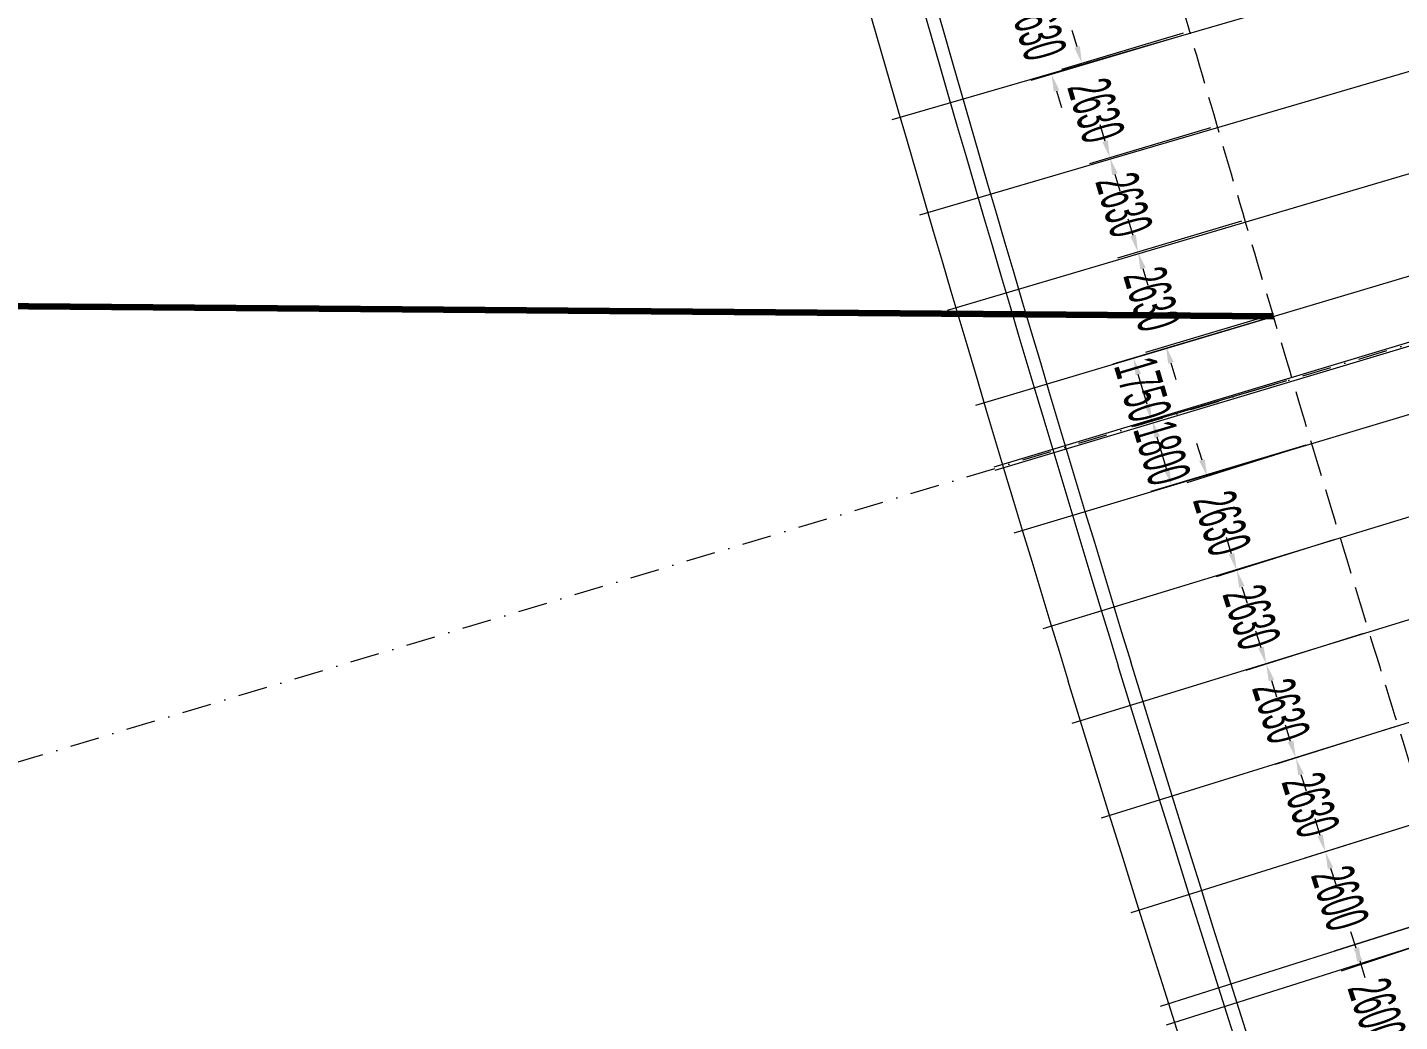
# Model space of a CAD drawing. Header units: millimetres. Extents: x 27228149 to 29012050, y 40856015 to 42918728.
# Drawn here: x 27350598 to 27387293, y 42450889 to 42477464 of the extents above; entities that cross this region are included whole.
import ezdxf

# ---------------------------------------------------------------- set-up
doc = ezdxf.new("R2010")
doc.units = ezdxf.units.MM
doc.header["$LTSCALE"] = 0.05
doc.linetypes.add('DGN Style 3', pattern=[27349.722329, 19535.51595, -7814.20638])
doc.linetypes.add('DGN Style 4', pattern=[31276.361035, 15628.41276, -7814.20638, 19.535516, -7814.20638])
doc.layers.get('Defpoints').update_dxf_attribs({"lineweight": 0})
for name, color, linetype, lineweight in [('InnerEdge_NB', 7, 'Continuous', 0), ('InnerEdge_SB', 7, 'Continuous', 0), ('OuterEdge_NB', 7, 'Continuous', 0), ('PlacementCurve_NB', 1, 'DGN Style 3', 0), ('PlacementCurve_SB', 1, 'DGN Style 3', 0), ('S-_ANOT----_A-', 7, 'Continuous', 0), ('S-_DET----_E-', 1, 'Continuous', 0), ('S-_GRIDLINE_E- Adjusted', 6, 'DGN Style 4', 0), ('S-_SEG-----_E-NB', 3, 'Continuous', 13), ('S-_WALLLBW-_E-', 40, 'Continuous', 13)]:
    doc.layers.add(name, color=color, linetype=linetype, lineweight=lineweight)
doc.styles.add('StyleWORKING', font='WORKING.shx')
doc.dimstyles.new('dim300', dxfattribs={"dimtxt": 750, "dimasz": 750, "dimexe": 375, "dimexo": 375, "dimgap": 375, "dimtad": 1, "dimdec": 0, "dimzin": 11, "dimdsep": 46, "dimtxsty": 'StyleWORKING', "dimsah": 1, "dimcen": 0.09, "dimclrd": 7, "dimclre": 7, "dimadec": 4, "dimazin": 3, "dimtfac": 1, "dimtdec": 0, "dimtmove": 0, "dimatfit": 3, "dimfxl": 1, "dimtolj": 1, "dimtzin": 0, "dimlwd": 0, "dimlwe": 0, "dimarcsym": 0})

# ---------------------------------------------------------------- blocks, each defined once
blk = doc.blocks.new('*D27')
at = {"layer": 'Defpoints', "color": 0, "linetype": 'Continuous', "transparency": 16777216}
for p in [(27384382, 42468052), (27380681, 42466952), (27384902, 42466328)]:
    blk.add_point(p, dxfattribs=at)
at = {"layer": 'S-_ANOT----_A-', "linetype": 'Continuous', "transparency": 16777216}
for p, q in [((27384272, 42468019), (27380130, 42466789)), ((27384791, 42466296), (27380643, 42465063))]:
    blk.add_line(p, q, dxfattribs=at)
at = {"layer": 'S-_ANOT----_A-', "color": 7, "linetype": 'Continuous', "lineweight": 0, "transparency": 16777216}
blk.add_line((27381063, 42465668), (27380812, 42466511), dxfattribs=at)
at = {"layer": 'S-_ANOT----_A-', "color": 7, "linetype": 'Continuous', "transparency": 16777216}
for points in [[(27380886, 42466533), (27380739, 42466490), (27380681, 42466952)], [(27381136, 42465690), (27380989, 42465646), (27381194, 42465227)]]:
    blk.add_solid(points, dxfattribs=at)
at = {"layer": 'S-_ANOT----_A-', "color": 0, "linetype": 'Continuous', "transparency": 16777216, "insert": (27380939, 42466090), "char_height": 1150, "attachment_point": 5, "rotation": 286.5463, "style": 'StyleWORKING'}
blk.add_mtext('\\A1;{\\W0.47826;\\C0;1800}', dxfattribs=at)
blk = doc.blocks.new('*D28')
at = {"layer": 'Defpoints', "color": 0, "linetype": 'Continuous', "transparency": 16777216}
for p in [(27383880, 42469728), (27380176, 42468628), (27384382, 42468052)]:
    blk.add_point(p, dxfattribs=at)
at = {"layer": 'S-_ANOT----_A-', "linetype": 'Continuous', "transparency": 16777216}
for p, q in [((27383770, 42469696), (27379625, 42468464)), ((27384272, 42468019), (27380123, 42466787))]:
    blk.add_line(p, q, dxfattribs=at)
at = {"layer": 'S-_ANOT----_A-', "color": 7, "linetype": 'Continuous', "lineweight": 0, "transparency": 16777216}
blk.add_line((27380543, 42467391), (27380307, 42468187), dxfattribs=at)
at = {"layer": 'S-_ANOT----_A-', "color": 7, "linetype": 'Continuous', "transparency": 16777216}
for points in [[(27380380, 42468209), (27380233, 42468165), (27380176, 42468628)], [(27380617, 42467413), (27380470, 42467369), (27380674, 42466950)]]:
    blk.add_solid(points, dxfattribs=at)
at = {"layer": 'S-_ANOT----_A-', "color": 0, "linetype": 'Continuous', "transparency": 16777216, "insert": (27380426, 42467789), "char_height": 1150, "attachment_point": 5, "rotation": 286.5463, "style": 'StyleWORKING'}
blk.add_mtext('\\A1;{\\W0.47826;\\C0;1750}', dxfattribs=at)
blk = doc.blocks.new('*D650')
at = {"layer": 'Defpoints', "color": 0, "linetype": 'Continuous', "transparency": 16777216}
for p in [(27380901, 42479819), (27377238, 42478730), (27381630, 42477291)]:
    blk.add_point(p, dxfattribs=at)
at = {"layer": 'S-_ANOT----_A-', "linetype": 'Continuous', "transparency": 16777216}
for p, q in [((27380791, 42479786), (27376687, 42478567)), ((27381520, 42477259), (27377436, 42476045))]:
    blk.add_line(p, q, dxfattribs=at)
at = {"layer": 'S-_ANOT----_A-', "color": 7, "linetype": 'Continuous', "lineweight": 0, "transparency": 16777216}
for p, q in [((27377107, 42479171), (27376976, 42479612)), ((27378118, 42475768), (27378249, 42475327))]:
    blk.add_line(p, q, dxfattribs=at)
at = {"layer": 'S-_ANOT----_A-', "color": 7, "linetype": 'Continuous', "transparency": 16777216}
for points in [[(27377181, 42479193), (27377034, 42479149), (27377238, 42478730)], [(27378192, 42475790), (27378045, 42475746), (27377987, 42476209)]]:
    blk.add_solid(points, dxfattribs=at)
at = {"layer": 'S-_ANOT----_A-', "color": 0, "linetype": 'Continuous', "transparency": 16777216, "insert": (27377621, 42477446), "char_height": 1150, "attachment_point": 5, "rotation": 286.5463, "style": 'StyleWORKING'}
blk.add_mtext('\\A1;{\\W0.47826;\\C0;2630}', dxfattribs=at)
blk = doc.blocks.new('*D651')
at = {"layer": 'Defpoints', "color": 0, "linetype": 'Continuous', "transparency": 16777216}
for p in [(27381616, 42477339), (27382352, 42474814), (27379549, 42473981)]:
    blk.add_point(p, dxfattribs=at)
at = {"layer": 'S-_ANOT----_A-', "linetype": 'Continuous', "transparency": 16777216}
for p, q in [((27381506, 42477307), (27378249, 42476339)), ((27382241, 42474781), (27378998, 42473818))]:
    blk.add_line(p, q, dxfattribs=at)
at = {"layer": 'S-_ANOT----_A-', "color": 7, "linetype": 'Continuous', "lineweight": 0, "transparency": 16777216}
for p, q in [((27378669, 42476944), (27378538, 42477385)), ((27379680, 42473541), (27379811, 42473100))]:
    blk.add_line(p, q, dxfattribs=at)
at = {"layer": 'S-_ANOT----_A-', "color": 7, "linetype": 'Continuous', "transparency": 16777216}
for points in [[(27378742, 42476966), (27378595, 42476922), (27378800, 42476503)], [(27379753, 42473562), (27379606, 42473519), (27379549, 42473981)]]:
    blk.add_solid(points, dxfattribs=at)
at = {"layer": 'S-_ANOT----_A-', "color": 0, "linetype": 'Continuous', "transparency": 16777216, "insert": (27379176, 42475243), "char_height": 1150, "attachment_point": 5, "rotation": 286.5463, "style": 'StyleWORKING'}
blk.add_mtext('\\A1;{\\W0.47826;\\C0;2630}', dxfattribs=at)
blk = doc.blocks.new('*D652')
at = {"layer": 'Defpoints', "color": 0, "linetype": 'Continuous', "transparency": 16777216}
for p in [(27382352, 42474814), (27383179, 42472316), (27380298, 42471460)]:
    blk.add_point(p, dxfattribs=at)
at = {"layer": 'S-_ANOT----_A-', "linetype": 'Continuous', "transparency": 16777216}
for p, q in [((27382241, 42474781), (27378998, 42473818)), ((27383069, 42472283), (27379747, 42471296))]:
    blk.add_line(p, q, dxfattribs=at)
at = {"layer": 'S-_ANOT----_A-', "color": 7, "linetype": 'Continuous', "lineweight": 0, "transparency": 16777216}
for p, q in [((27379418, 42474422), (27379287, 42474863)), ((27380429, 42471019), (27380560, 42470578))]:
    blk.add_line(p, q, dxfattribs=at)
at = {"layer": 'S-_ANOT----_A-', "color": 7, "linetype": 'Continuous', "transparency": 16777216}
for points in [[(27379491, 42474444), (27379344, 42474401), (27379549, 42473981)], [(27380503, 42471041), (27380356, 42470997), (27380298, 42471460)]]:
    blk.add_solid(points, dxfattribs=at)
at = {"layer": 'S-_ANOT----_A-', "color": 0, "linetype": 'Continuous', "transparency": 16777216, "insert": (27379925, 42472721), "char_height": 1150, "attachment_point": 5, "rotation": 286.5463, "style": 'StyleWORKING'}
blk.add_mtext('\\A1;{\\W0.47826;\\C0;2630}', dxfattribs=at)
blk = doc.blocks.new('*D653')
at = {"layer": 'Defpoints', "color": 0, "linetype": 'Continuous', "transparency": 16777216}
for p in [(27384878, 42466321), (27385642, 42463804), (27382938, 42462953)]:
    blk.add_point(p, dxfattribs=at)
at = {"layer": 'S-_ANOT----_A-', "linetype": 'Continuous', "transparency": 16777216}
for p, q in [((27384768, 42466287), (27381600, 42465289)), ((27385532, 42463770), (27382390, 42462780))]:
    blk.add_line(p, q, dxfattribs=at)
at = {"layer": 'S-_ANOT----_A-', "color": 7, "linetype": 'Continuous', "lineweight": 0, "transparency": 16777216}
for p, q in [((27382010, 42465900), (27381872, 42466339)), ((27383077, 42462514), (27383215, 42462075))]:
    blk.add_line(p, q, dxfattribs=at)
at = {"layer": 'S-_ANOT----_A-', "color": 7, "linetype": 'Continuous', "transparency": 16777216}
for points in [[(27382083, 42465923), (27381937, 42465877), (27382148, 42465462)], [(27383150, 42462537), (27383003, 42462491), (27382938, 42462953)]]:
    blk.add_solid(points, dxfattribs=at)
at = {"layer": 'S-_ANOT----_A-', "color": 0, "linetype": 'Continuous', "transparency": 16777216, "insert": (27382545, 42464208), "char_height": 1150, "attachment_point": 5, "rotation": 287.481, "style": 'StyleWORKING'}
blk.add_mtext('\\A1;{\\W0.47826;\\C0;2630}', dxfattribs=at)
blk = doc.blocks.new('*D654')
at = {"layer": 'Defpoints', "color": 0, "linetype": 'Continuous', "transparency": 16777216}
for p in [(27385642, 42463804), (27386437, 42461297), (27383729, 42460444)]:
    blk.add_point(p, dxfattribs=at)
at = {"layer": 'S-_ANOT----_A-', "linetype": 'Continuous', "transparency": 16777216}
for p, q in [((27385532, 42463770), (27382390, 42462780)), ((27386327, 42461262), (27383180, 42460271))]:
    blk.add_line(p, q, dxfattribs=at)
at = {"layer": 'S-_ANOT----_A-', "color": 7, "linetype": 'Continuous', "lineweight": 0, "transparency": 16777216}
for p, q in [((27382800, 42463392), (27382662, 42463830)), ((27383867, 42460005), (27384005, 42459567))]:
    blk.add_line(p, q, dxfattribs=at)
at = {"layer": 'S-_ANOT----_A-', "color": 7, "linetype": 'Continuous', "transparency": 16777216}
for points in [[(27382873, 42463415), (27382727, 42463369), (27382938, 42462953)], [(27383940, 42460028), (27383794, 42459982), (27383729, 42460444)]]:
    blk.add_solid(points, dxfattribs=at)
at = {"layer": 'S-_ANOT----_A-', "color": 0, "linetype": 'Continuous', "transparency": 16777216, "insert": (27383335, 42461699), "char_height": 1150, "attachment_point": 5, "rotation": 287.481, "style": 'StyleWORKING'}
blk.add_mtext('\\A1;{\\W0.47826;\\C0;2630}', dxfattribs=at)
blk = doc.blocks.new('*D655')
at = {"layer": 'Defpoints', "color": 0, "linetype": 'Continuous', "transparency": 16777216}
for p in [(27386437, 42461297), (27387276, 42458804), (27384519, 42457935)]:
    blk.add_point(p, dxfattribs=at)
at = {"layer": 'S-_ANOT----_A-', "color": 7, "linetype": 'Continuous', "lineweight": 0, "transparency": 16777216}
for p, q in [((27383590, 42460883), (27383452, 42461322)), ((27384657, 42457496), (27384795, 42457058))]:
    blk.add_line(p, q, dxfattribs=at)
at = {"layer": 'S-_ANOT----_A-', "linetype": 'Continuous', "transparency": 16777216}
for p, q in [((27386327, 42461262), (27383180, 42460271)), ((27387166, 42458769), (27383970, 42457762))]:
    blk.add_line(p, q, dxfattribs=at)
at = {"layer": 'S-_ANOT----_A-', "color": 7, "linetype": 'Continuous', "transparency": 16777216}
for points in [[(27383663, 42460906), (27383517, 42460860), (27383729, 42460444)], [(27384730, 42457519), (27384584, 42457473), (27384519, 42457935)]]:
    blk.add_solid(points, dxfattribs=at)
at = {"layer": 'S-_ANOT----_A-', "color": 0, "linetype": 'Continuous', "transparency": 16777216, "insert": (27384125, 42459190), "char_height": 1150, "attachment_point": 5, "rotation": 287.481, "style": 'StyleWORKING'}
blk.add_mtext('\\A1;{\\W0.47826;\\C0;2630}', dxfattribs=at)
blk = doc.blocks.new('*D656')
at = {"layer": 'Defpoints', "color": 0, "linetype": 'Continuous', "transparency": 16777216}
for p in [(27387276, 42458804), (27388060, 42456293), (27385309, 42455427)]:
    blk.add_point(p, dxfattribs=at)
at = {"layer": 'S-_ANOT----_A-', "linetype": 'Continuous', "transparency": 16777216}
for p, q in [((27387166, 42458769), (27383970, 42457762)), ((27387950, 42456258), (27384760, 42455254))]:
    blk.add_line(p, q, dxfattribs=at)
at = {"layer": 'S-_ANOT----_A-', "color": 7, "linetype": 'Continuous', "lineweight": 0, "transparency": 16777216}
for p, q in [((27384380, 42458374), (27384242, 42458813)), ((27385447, 42454988), (27385585, 42454549))]:
    blk.add_line(p, q, dxfattribs=at)
at = {"layer": 'S-_ANOT----_A-', "color": 7, "linetype": 'Continuous', "transparency": 16777216}
for points in [[(27384454, 42458397), (27384307, 42458351), (27384519, 42457935)], [(27385520, 42455011), (27385374, 42454965), (27385309, 42455427)]]:
    blk.add_solid(points, dxfattribs=at)
at = {"layer": 'S-_ANOT----_A-', "color": 0, "linetype": 'Continuous', "transparency": 16777216, "insert": (27384915, 42456681), "char_height": 1150, "attachment_point": 5, "rotation": 287.481, "style": 'StyleWORKING'}
blk.add_mtext('\\A1;{\\W0.47826;\\C0;2630}', dxfattribs=at)
blk = doc.blocks.new('*D657')
at = {"layer": 'Defpoints', "color": 0, "linetype": 'Continuous', "transparency": 16777216}
for p in [(27388999, 42453314), (27389787, 42450836), (27387093, 42449948)]:
    blk.add_point(p, dxfattribs=at)
at = {"layer": 'S-_ANOT----_A-', "linetype": 'Continuous', "transparency": 16777216}
for p, q in [((27388889, 42453278), (27385733, 42452237)), ((27389678, 42450800), (27386546, 42449768))]:
    blk.add_line(p, q, dxfattribs=at)
at = {"layer": 'S-_ANOT----_A-', "color": 7, "linetype": 'Continuous', "lineweight": 0, "transparency": 16777216}
for p, q in [((27386135, 42452854), (27385991, 42453291)), ((27387237, 42449511), (27387381, 42449074))]:
    blk.add_line(p, q, dxfattribs=at)
at = {"layer": 'S-_ANOT----_A-', "color": 7, "linetype": 'Continuous', "transparency": 16777216}
for points in [[(27386208, 42452878), (27386062, 42452830), (27386279, 42452417)], [(27387309, 42449535), (27387164, 42449487), (27387093, 42449948)]]:
    blk.add_solid(points, dxfattribs=at)
at = {"layer": 'S-_ANOT----_A-', "color": 0, "linetype": 'Continuous', "transparency": 16777216, "insert": (27386687, 42451183), "char_height": 1150, "attachment_point": 5, "rotation": 288.2422, "style": 'StyleWORKING'}
blk.add_mtext('\\A1;{\\W0.47826;\\C0;2600}', dxfattribs=at)
blk = doc.blocks.new('*D1183')
at = {"layer": 'Defpoints', "color": 0, "linetype": 'Continuous', "transparency": 16777216}
for p in [(27383179, 42472316), (27383928, 42469795), (27381047, 42468939)]:
    blk.add_point(p, dxfattribs=at)
at = {"layer": 'S-_ANOT----_A-', "color": 7, "linetype": 'Continuous', "lineweight": 0, "transparency": 16777216}
for p, q in [((27380167, 42471901), (27380036, 42472342)), ((27381178, 42468498), (27381309, 42468057))]:
    blk.add_line(p, q, dxfattribs=at)
at = {"layer": 'S-_ANOT----_A-', "linetype": 'Continuous', "transparency": 16777216}
for p, q in [((27383069, 42472283), (27379747, 42471296)), ((27383818, 42469762), (27380496, 42468775))]:
    blk.add_line(p, q, dxfattribs=at)
at = {"layer": 'S-_ANOT----_A-', "color": 7, "linetype": 'Continuous', "transparency": 16777216}
for points in [[(27380241, 42471923), (27380094, 42471879), (27380298, 42471460)], [(27381252, 42468520), (27381105, 42468476), (27381047, 42468939)]]:
    blk.add_solid(points, dxfattribs=at)
at = {"layer": 'S-_ANOT----_A-', "color": 0, "linetype": 'Continuous', "transparency": 16777216, "insert": (27380674, 42470200), "char_height": 1150, "attachment_point": 5, "rotation": 286.5463, "style": 'StyleWORKING'}
blk.add_mtext('\\A1;{\\W0.47826;\\C0;2630}', dxfattribs=at)
blk = doc.blocks.new('*D1184')
at = {"layer": 'Defpoints', "color": 0, "linetype": 'Continuous', "transparency": 16777216}
for p in [(27388060, 42456293), (27388841, 42453813), (27386090, 42452947)]:
    blk.add_point(p, dxfattribs=at)
at = {"layer": 'S-_ANOT----_A-', "linetype": 'Continuous', "transparency": 16777216}
for p, q in [((27387950, 42456258), (27384760, 42455254)), ((27388731, 42453779), (27385541, 42452774))]:
    blk.add_line(p, q, dxfattribs=at)
at = {"layer": 'S-_ANOT----_A-', "color": 7, "linetype": 'Continuous', "lineweight": 0, "transparency": 16777216}
for p, q in [((27385170, 42455865), (27385032, 42456304)), ((27386228, 42452508), (27386366, 42452069))]:
    blk.add_line(p, q, dxfattribs=at)
at = {"layer": 'S-_ANOT----_A-', "color": 7, "linetype": 'Continuous', "transparency": 16777216}
for points in [[(27385244, 42455888), (27385097, 42455842), (27385309, 42455427)], [(27386301, 42452531), (27386155, 42452485), (27386090, 42452947)]]:
    blk.add_solid(points, dxfattribs=at)
at = {"layer": 'S-_ANOT----_A-', "color": 0, "linetype": 'Continuous', "transparency": 16777216, "insert": (27385700, 42454187), "char_height": 1150, "attachment_point": 5, "rotation": 287.481, "style": 'StyleWORKING'}
blk.add_mtext('\\A1;{\\W0.47826;\\C0;2600}', dxfattribs=at)

msp = doc.modelspace()

# ---------------------------------------------------------------- linework, layer by layer
at = {"layer": 'InnerEdge_NB'}
msp.add_lwpolyline([(27283724.5, 42878514.7, -0.0568157), (27345588.8, 42682480.7), (27368075.3, 42566916.3, 0.0263705), (27393633.3, 42464653, 0.0426618), (27458420.2, 42303807.1, 0.1075608), (27699785.7, 42006839.6, 0.026969), (27783127.3, 41947329.2), (27839783.5, 41911319.6)], format="xyb", dxfattribs=at)
at = {"layer": 'InnerEdge_SB', "extrusion": (0, 0, -1)}
msp.add_lwpolyline([(-27784629.2, 41949692.3, 0.026969), (-27701533.2, 42009027.3, 0.1075608), (-27460918.9, 42305070.6, 0.0691101), (-27370363.7, 42569291.8)], format="xyb", dxfattribs=at)
at = {"layer": 'OuterEdge_NB'}
msp.add_arc((28349665.8, 42757913.9), 1014150, 191.011006, 197.053282, dxfattribs=at)
at = {"layer": 'OuterEdge_NB', "extrusion": (0, 0, -1)}
msp.add_arc((-28366874.4, 42763192.6), 1032150, 334.1501386, 342.946718, dxfattribs=at)
at = {"layer": 'PlacementCurve_NB'}
msp.add_lwpolyline([(27288809.3, 42846343.4, -0.0480477), (27337834.2, 42680971.8), (27359958.8, 42567267.3, 0.0690894), (27451045.4, 42301107.2, 0.1079959), (27694979, 42000696.1, 0.0193193), (27725549.4, 41977271, 0.0146476), (27778701.6, 41940923.9), (27835716.4, 41904662.4)], format="xyb", dxfattribs=at)
at = {"layer": 'PlacementCurve_SB'}
msp.add_lwpolyline([(27305541.4, 42854039, -0.0482858), (27355899.2, 42684467.3), (27377998.9, 42570890.3, 0.0688708), (27467496.8, 42309348.2, 0.1110949), (27715510, 42007942.3, 0.028125), (27802629.8, 41947720.4), (27845874.9, 41921290)], format="xyb", dxfattribs=at)
at = {"layer": 'S-_GRIDLINE_E- Adjusted'}
msp.add_line((27338282.5, 42454202), (27414541.8, 42477112.8), dxfattribs=at)
at = {"layer": 'S-_SEG-----_E-NB'}
for p, q in [((27389543.6, 42479587.8), (27373716.5, 42474995)), ((27390273.3, 42477082.8), (27374458, 42472449.5)), ((27375206.2, 42469905.9), (27391009.5, 42474579.7)), ((27375961, 42467364.2), (27391752.3, 42472078.6)), ((27376452.4, 42465722.4), (27392235.9, 42470462.9)), ((27376481.2, 42465626.6), (27392264.6, 42470367.1)), ((27376986.2, 42463950.4), (27392769.3, 42468692.1)), ((27377760.7, 42461399.6), (27393523.3, 42466209)), ((27378537.7, 42458864.7), (27394335.7, 42463729.2)), ((27379321.2, 42456331.8), (27395106.7, 42461236.8)), ((27380111.2, 42453800.8), (27395884, 42458746.3)), ((27380898.5, 42451300.8), (27396658.8, 42456286.2)), ((27381057.8, 42450797.6), (27396815.6, 42455791))]:
    msp.add_line(p, q, dxfattribs=at)
at = {"layer": 'S-_WALLLBW-_E-'}
for radius in [1014500, 1015900]:
    msp.add_arc((28349665.8, 42757913.9), radius, 191.011006, 197.053282, dxfattribs=at)
at = {"layer": 'S-_WALLLBW-_E-', "extrusion": (0, 0, -1)}
for radius in [1032500, 1033900]:
    msp.add_arc((-28366874.4, 42763192.6), radius, 334.1501386, 342.946718, dxfattribs=at)

# ---------------------------------------------------------------- dimensions: what is measured, and where the dimension line sits
at = {"layer": 'S-_ANOT----_A-', "linetype": 'Continuous'}
for base, p1, p2, angle, override, picture, middle, turn in [((27377238, 42478730.3), (27381630, 42477291.4), (27380901, 42479818.5), 106.54628, {"dimscale": 1000, "dimtxt": 1.15, "dimasz": 0.46, "dimexe": 0.575, "dimexo": 0.115, "dimgap": 0.2875, "dimtad": 1, "dimtih": 0, "dimtoh": 0, "dimlfac": 1, "dimsah": 1, "dimcen": 0, "dimse1": 0, "dimse2": 0, "dimclre": 256, "dimclrt": 0, "dimtol": 0, "dimtfac": 1, "dimtofl": 0, "dimtmove": 2, "dimatfit": 3, "dimfrac": 0, "dimtolj": 1, "dimlwe": 65535}, '*D650', (27377621, 42477446.1), 286.54628), ((27379549, 42473981.5), (27381616.1, 42477339.4), (27382351.6, 42474814.1), 106.54628, {"dimscale": 1000, "dimtxt": 1.15, "dimasz": 0.46, "dimexe": 0.575, "dimexo": 0.115, "dimgap": 0.2875, "dimtad": 1, "dimjust": 0, "dimtih": 0, "dimtoh": 0, "dimlfac": 1, "dimsah": 1, "dimcen": 0, "dimse1": 0, "dimse2": 0, "dimclre": 256, "dimclrt": 0, "dimtol": 0, "dimtfac": 1, "dimtofl": 0, "dimtmove": 2, "dimatfit": 3, "dimfrac": 0, "dimtolj": 1, "dimlwe": 65535}, '*D651', (27379175.8, 42475242.5), 286.54628), ((27380298.1, 42471460.1), (27382351.6, 42474814.1), (27383179.1, 42472316), 106.54628, {"dimscale": 1000, "dimtxt": 1.15, "dimasz": 0.46, "dimexe": 0.575, "dimexo": 0.115, "dimgap": 0.2875, "dimtad": 1, "dimjust": 0, "dimtih": 0, "dimtoh": 0, "dimlfac": 1, "dimsah": 1, "dimcen": 0, "dimse1": 0, "dimse2": 0, "dimclre": 256, "dimclrt": 0, "dimtol": 0, "dimtfac": 1, "dimtofl": 0, "dimtmove": 2, "dimatfit": 3, "dimfrac": 0, "dimtolj": 1, "dimlwe": 65535}, '*D652', (27379924.8, 42472721.2), 286.54628), ((27381047.1, 42468939), (27383179.1, 42472316), (27383928.1, 42469794.9), 106.54628, {"dimscale": 1000, "dimtxt": 1.15, "dimasz": 0.46, "dimexe": 0.575, "dimexo": 0.115, "dimgap": 0.2875, "dimtad": 1, "dimjust": 0, "dimtih": 0, "dimtoh": 0, "dimlfac": 1, "dimsah": 1, "dimcen": 0, "dimse1": 0, "dimse2": 0, "dimclre": 256, "dimclrt": 0, "dimtol": 0, "dimtfac": 1, "dimtofl": 0, "dimtmove": 2, "dimatfit": 3, "dimfrac": 0, "dimtolj": 1, "dimlwe": 65535}, '*D1183', (27380673.9, 42470199.9), 286.54628), ((27380176, 42468627.9), (27384382.2, 42468051.8), (27383880.1, 42469728.4), 106.54628, {"dimscale": 1000, "dimtxt": 1.15, "dimasz": 0.46, "dimexe": 0.575, "dimexo": 0.115, "dimgap": 0.2875, "dimtad": 1, "dimtih": 0, "dimtoh": 0, "dimlfac": 1, "dimsah": 1, "dimcen": 0, "dimse1": 0, "dimse2": 0, "dimclre": 256, "dimclrt": 0, "dimtol": 0, "dimtfac": 1, "dimtofl": 0, "dimtmove": 2, "dimatfit": 3, "dimfrac": 0, "dimtolj": 1, "dimlwe": 65535}, '*D28', (27380426.5, 42467789.5), 286.54628), ((27380681.1, 42466952.3), (27384901.5, 42466328.4), (27384382.2, 42468051.8), 106.54628, {"dimscale": 1000, "dimtxt": 1.15, "dimasz": 0.46, "dimexe": 0.575, "dimexo": 0.115, "dimgap": 0.2875, "dimtad": 1, "dimtih": 0, "dimtoh": 0, "dimlfac": 1, "dimsah": 1, "dimcen": 0, "dimse1": 0, "dimse2": 0, "dimclre": 256, "dimclrt": 0, "dimtol": 0, "dimtfac": 1, "dimtofl": 0, "dimtmove": 2, "dimatfit": 3, "dimfrac": 0, "dimtolj": 1, "dimlwe": 65535}, '*D27', (27380938.8, 42466090), 286.54628), ((27382938.4, 42462952.9), (27384877.7, 42466321.2), (27385642, 42463804.3), 107.48101, {"dimscale": 1000, "dimtxt": 1.15, "dimasz": 0.46, "dimexe": 0.575, "dimexo": 0.115, "dimgap": 0.2875, "dimtad": 1, "dimjust": 0, "dimtih": 0, "dimtoh": 0, "dimlfac": 1, "dimsah": 1, "dimcen": 0, "dimse1": 0, "dimse2": 0, "dimclre": 256, "dimclrt": 0, "dimtol": 0, "dimtfac": 1, "dimtofl": 0, "dimtmove": 2, "dimatfit": 3, "dimfrac": 0, "dimtolj": 1, "dimlwe": 65535}, '*D653', (27382544.7, 42464207.7), 287.48101), ((27383728.5, 42460444.1), (27385642, 42463804.3), (27386436.7, 42461297), 107.48101, {"dimscale": 1000, "dimtxt": 1.15, "dimasz": 0.46, "dimexe": 0.575, "dimexo": 0.115, "dimgap": 0.2875, "dimtad": 1, "dimjust": 0, "dimtih": 0, "dimtoh": 0, "dimlfac": 1, "dimsah": 1, "dimcen": 0, "dimse1": 0, "dimse2": 0, "dimclre": 256, "dimclrt": 0, "dimtol": 0, "dimtfac": 1, "dimtofl": 0, "dimtmove": 2, "dimatfit": 3, "dimfrac": 0, "dimtolj": 1, "dimlwe": 65535}, '*D654', (27383334.8, 42461698.9), 287.48101), ((27384518.6, 42457935.2), (27386436.7, 42461297), (27387276, 42458803.5), 107.48101, {"dimscale": 1000, "dimtxt": 1.15, "dimasz": 0.46, "dimexe": 0.575, "dimexo": 0.115, "dimgap": 0.2875, "dimtad": 1, "dimjust": 0, "dimtih": 0, "dimtoh": 0, "dimlfac": 1, "dimsah": 1, "dimcen": 0, "dimse1": 0, "dimse2": 0, "dimclre": 256, "dimclrt": 0, "dimtol": 0, "dimtfac": 1, "dimtofl": 0, "dimtmove": 2, "dimatfit": 3, "dimfrac": 0, "dimtolj": 1, "dimlwe": 65535}, '*D655', (27384124.9, 42459190), 287.48101), ((27385308.7, 42455426.6), (27387276, 42458803.5), (27388059.6, 42456293), 107.48101, {"dimscale": 1000, "dimtxt": 1.15, "dimasz": 0.46, "dimexe": 0.575, "dimexo": 0.115, "dimgap": 0.2875, "dimtad": 1, "dimjust": 0, "dimtih": 0, "dimtoh": 0, "dimlfac": 1, "dimsah": 1, "dimcen": 0, "dimse1": 0, "dimse2": 0, "dimclre": 256, "dimclrt": 0, "dimtol": 0, "dimtfac": 1, "dimtofl": 0, "dimtmove": 2, "dimatfit": 3, "dimfrac": 0, "dimtolj": 1, "dimlwe": 65535}, '*D656', (27384915, 42456681.3), 287.48101), ((27386089.7, 42452946.7), (27388059.6, 42456293), (27388840.6, 42453813.1), 107.48101, {"dimscale": 1000, "dimtxt": 1.15, "dimasz": 0.46, "dimexe": 0.575, "dimexo": 0.115, "dimgap": 0.2875, "dimtad": 1, "dimjust": 0, "dimtih": 0, "dimtoh": 0, "dimlfac": 1, "dimsah": 1, "dimcen": 0, "dimse1": 0, "dimse2": 0, "dimclre": 256, "dimclrt": 0, "dimtol": 0, "dimtfac": 1, "dimtofl": 0, "dimtmove": 2, "dimatfit": 3, "dimfrac": 0, "dimtolj": 1, "dimlwe": 65535}, '*D1184', (27385700.5, 42454187.1), 287.48101), ((27387092.6, 42449948.2), (27388998.7, 42453313.9), (27389787.2, 42450836.4), 108.24223, {"dimscale": 1000, "dimtxt": 1.15, "dimasz": 0.46, "dimexe": 0.575, "dimexo": 0.115, "dimgap": 0.2875, "dimtad": 1, "dimjust": 0, "dimtih": 0, "dimtoh": 0, "dimlfac": 1, "dimsah": 1, "dimcen": 0, "dimse1": 0, "dimse2": 0, "dimclre": 256, "dimclrt": 0, "dimtol": 0, "dimtfac": 1, "dimtofl": 0, "dimtmove": 2, "dimatfit": 3, "dimfrac": 0, "dimtolj": 1, "dimlwe": 65535}, '*D657', (27386687, 42451183.3), 288.24223)]:
    dim = msp.add_linear_dim(base=base, p1=p1, p2=p2, angle=angle, text='{\\W0.47826;\\C0;<>}', dimstyle='dim300', override=override, dxfattribs=at)
    dim.commit()
    dim.dimension.update_dxf_attribs({"geometry": picture, "text_midpoint": middle, "dimtype": 160, "text_rotation": turn})

# ---------------------------------------------------------------- leaders
at = {"layer": 'S-_DET----_E-', "color": 7, "linetype": 'Continuous', "lineweight": 0}
msp.add_leader([(27383918.7, 42469739.9), (27320354, 42470241.4), (27319545.2, 42472734.9)], dimstyle='dim300', override={"dimscale": 1, "dimtxt": 750, "dimasz": 0.5, "dimgap": 375, "dimtad": 1, "dimclrd": 0, "dimlwd": 65534}, dxfattribs=at)

doc.saveas('drawing.dxf')
